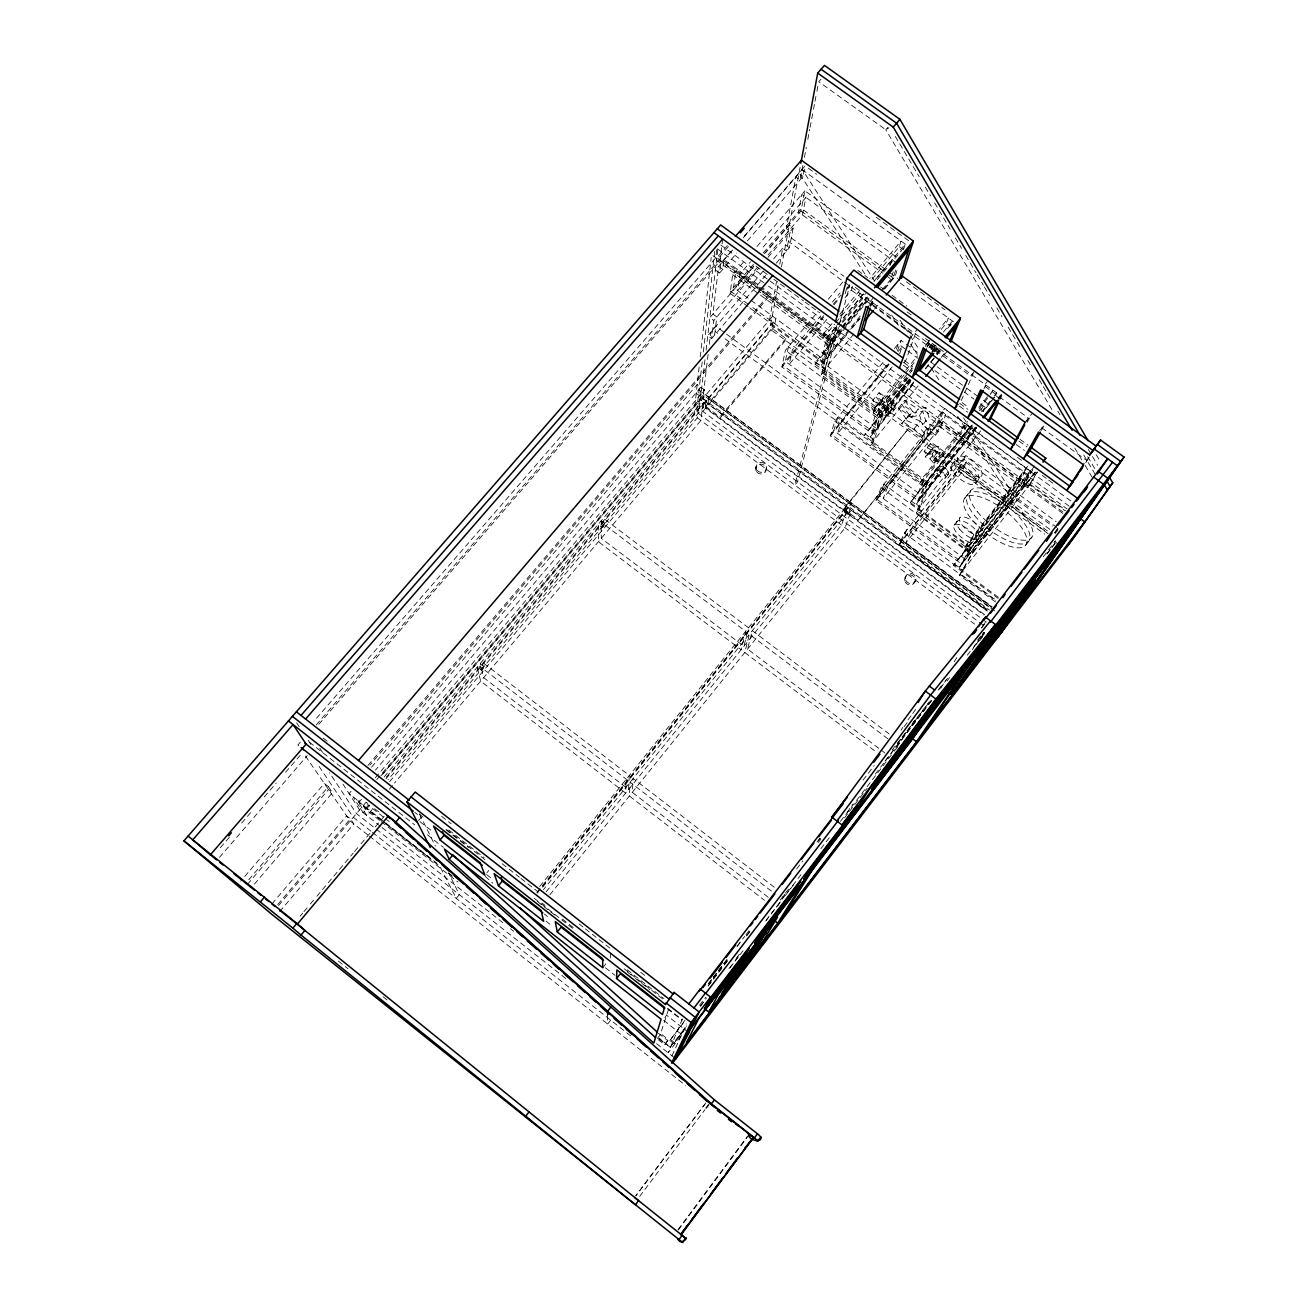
<?xml version="1.0" encoding="UTF-8"?>
<svg xmlns="http://www.w3.org/2000/svg" width="1308" height="1308" viewBox="0 0 1308 1308"><rect width="100%" height="100%" fill="white"/><g stroke="black" fill="none" stroke-linecap="round" stroke-linejoin="round"><path stroke-width="0.75" stroke-dasharray="5 3.75" d="M933.667 463.081L939.733 455.478L939.733 452.584L944 453.712L937.918 461.348L933.65 460.203L933.667 463.081L929.923 458.879L925.23 456.868L933.225 447.794L930.299 443.641L924.2 451.276L927.143 455.413L925.23 456.868M610.444 958.028L610.509 952.388M699.126 367.058L693.829 415.257L974.591 624.079M700.254 356.904L711.209 257.414M702.216 362.005L696.559 412.02L983.763 625.551M703.361 351.966L714.789 250.923M716.686 249.795L715.77 257.774L313.953 721.182M704.979 359.782L699.289 408.799L986.379 622.134M706.091 350.201L717.83 249.174M708.119 354.386L702.854 398.531L706.402 401.18L705.535 408.194L983.992 615.005M709.312 344.347L710.751 332.314L714.593 335.142L716.849 316.961L712.925 314.067L718.615 266.309L722.752 269.334L723.962 259.605L760.242 286.174M371.57 767.158L697.213 384.487L704.538 389.931L700.875 420.489L394.558 783.034M722.654 239.004L720.021 260.897L318.449 724.697M381.135 775.742L700.287 399.463L703.933 402.177L702.805 411.415L774.205 327.016L775.66 319.397L772.145 316.814L700.107 401.785L703.655 404.417L775.66 319.397M763.169 271.099L707.775 335.78L711.617 338.625L713.825 320.509L758.787 268.075M732.66 250.073L715.411 270.004L719.564 273.045L720.741 263.349L732.594 249.632M984.499 614.629L705.143 407.148L705.78 401.997L708.593 398.662L994.652 610.901M708.593 398.662L707.939 403.845L987.18 611.13M748.111 306.644L730.109 293.433L732.644 274.729L745.053 260.308M785.912 338.543L719.89 416.941L719.629 418.674L785.519 340.407L785.912 338.543L771.916 328.259L705.143 407.148M769.48 319.969L776.462 282.136M779.764 264.216L782.707 248.291L786.517 251.071L790.228 231.418L786.337 228.589L795.853 177.021L799.956 179.997L802.883 165.413M385.893 778.832L770.706 324.466L778.113 284.866M781.481 266.897L800.921 162.895M772.995 322.553L771.556 330.156L1047.087 532.503M804.404 157.401L806.3 147.379M807.821 139.367L809.717 129.345M810.093 127.35L813.118 111.311M813.511 109.316L814.639 103.299M815.015 101.305L816.535 93.277M816.911 91.282L818.056 85.265M776.216 263.104L789.394 247.703L793.171 227.984L789.28 225.156L765.458 252.902M747.391 240.836L803.047 176.417L805.058 165.887L743.14 237.451M764.215 253.719L800.97 210.948L804.911 190.837L899.136 259.017M755.73 468.28L756.073 466.596M913.654 382.95L872.452 433.651L781.89 366.959L785.372 350.348L818.072 311.451M766.243 469.834L766.602 468.15M910.401 379.696L880.889 415.96L870.392 445.914L873.335 442.284L883.227 414.227L815.097 364.196L815.62 362.071L844.314 327.638M853.797 334.031L825.266 368.382L821.162 365.357L828.062 338.543L837.104 327.703M749.746 307.854L823.37 361.891L827.866 344.494L841.42 328.243M910.924 380.203L880.186 417.955L821.375 374.742L830.204 340.832L840.603 328.357M831.005 340.734L826.999 356.054L733.543 287.515L735.815 271.034L762.074 290.262M836.842 325.496L794.839 485.088L797.537 481.802L839.622 323.436M845.164 293.908L847.241 286.011M840.145 321.49L849.775 285.226M852.407 286.223L851.345 290.131L844.886 297.848M976.406 428.059L918.445 500.915L830.433 435.924L834.766 421.16L884.061 361.155M870.605 306.072L872.322 300.251M890.274 265.181L891.942 259.671L873.711 281.514M872.076 279.258L899.283 246.705L901.016 241.064L869.755 278.441M893.266 271.835L890.993 279.16L886.922 276.201M895.702 270.053L893.266 277.885L884.208 288.774M896.961 270.593L895.146 276.429L884.764 288.921M903.452 249.73L905.218 244.106L873.973 281.514M668.453 1009.58L660.229 1034.792L657.041 1038.944M909.403 379.042L864.245 435.597L909.943 379.483M908.177 377.898L877.406 415.666L873.303 412.658L874.856 408.08L904.515 371.734M896.438 349.154L898.236 343.89L917.987 358.294M897.435 351.002L901.065 340.44L919.164 353.634M908.504 428.55L843.66 508.861L843.137 510.398L908.504 428.55L922.745 439.014L857.492 521.058L922.745 439.014M877.406 415.666L878.976 411.104L908.619 374.742M844.428 511.526L848.124 514.273L844.428 511.526L847.649 507.553L841.535 525.113L546.123 891.893M918.053 385.958L874.267 439.897L870.278 436.97L878.485 413.279L907.899 377.162M899.675 353.716L902.095 346.718L898.236 351.427M872.452 433.651L877.782 418.266L785.372 350.348M376.786 779.617L704.178 393.692L851.279 502.828L850.723 504.43L703.966 395.539L382.623 774.418M542.624 887.233L851.704 503.139L991.922 607.157M848.32 513.733L850.184 509.188L543.458 889.685M915.338 333.916L905.97 360.191L903.795 362.856M927.094 347.209L929.89 339.786L923.154 348.042M658.365 1039.729L664.775 1044.765L668.29 1039.647L660.262 1033.336M933.389 349.857L935.514 344.347M876.066 500.702L881.118 487.622L944.768 408.439L1031.162 471.616L1023.396 484.876L961.658 564.091L876.066 500.702L938.621 422.795L944.768 408.439M664.775 1044.765L668.29 1039.647M941.286 329.322L946.42 323.027L948.365 318.007L939.34 329.076M938.784 349.072L937.345 352.735L847.437 287.286M684.983 1029.02L673.816 1043.588L669.86 1040.481L685.179 1019.978M659.019 1038.487L670.236 1047.316L659.265 1038.176M682.449 1018.965L668.143 1052.809L681.73 1035.053M673.816 1043.588L685.441 1027.941M995.47 601.942L959.516 575.291L974.591 550.047L910.335 502.566L971.828 424.642M972.008 425.656L924.478 485.317L920.505 482.374L922.271 478.352L967.56 421.601M918.134 492.822L923.448 480.821L969.228 423.4M961.249 400.559L973.217 373.663M980.608 430.888L920.194 506.948L916.319 504.087L926.277 481.295L971.533 424.495M986.919 610.166L898.988 544.88L904.302 532.994L965.827 455.462L1056.21 521.745M918.445 500.915L924.511 487.344L973.136 426.277M1034.922 472.613L971.811 553.627L916.352 512.622L928.271 486.233L975.294 427.144M671.985 1055.834L686.667 1023.87M984.025 388.656L985.676 385.108M980.886 410.777L983.207 405.856L979.398 410.647M990.581 394.526L992.707 390.062L990.205 393.218M904.989 577.842L905.676 576.387M898.988 544.88L959.483 468.575L965.827 455.462M998.952 399.561L1000.734 395.915L788.348 241.342L791.258 237.942L843.922 276.25M1000.162 399.251L1001.863 395.801M914.913 581.946L915.633 580.507M1026.616 421.487L1028.448 418.086L983.992 385.729L987.327 381.56M1027.14 422.419L1030.835 415.601M998.151 598.443L953.646 565.465L954.448 564.01L1020.126 479.873L1028.644 486.102L1031.276 482.717L1066.903 508.812M1034.612 466.024L968.623 550.619L964.764 547.758L966.71 544.21L1028.055 465.681M968.623 550.619L1031.914 468.509M1032.96 469.588L1024.932 483.29L1028.66 486.02L963.342 569.928L959.582 567.132L969.882 548.739L973.757 551.6L1035.838 471.91M961.658 564.091L968.361 552.139L1031.162 471.616M1041.364 430.397L1044.225 425.329M959.516 575.291L972.678 552.09L1034.693 472.482M1020.126 479.873L953.646 565.465M777.72 906.182L785.765 892.497M1036.966 472.074L1027.679 487.721L1037.571 472.123M847.241 812.579L852.456 804.224M901.016 730.24L902.847 727.313M902.733 737.761L906.428 732.022M896.798 747.457L902.324 738.906M909.616 728.098L905.872 733.902L931.868 699.993M912.575 723.504L914.521 720.495M954.153 661.75L958.388 655.21M1085.738 462.705L1089.956 456.214L1083.384 464.732M940.681 688.139L946.125 679.866M982.471 626.63L985.692 621.741M947.237 680.928L949.445 677.593M972.253 649.765L976.7 643.095L972.057 649.16M977.763 641.492L983.91 632.304M984.221 632.483L981.114 637.11L984.597 632.582M677.985 1229.684L747.162 1136.619M678.411 1229.929L749.255 1134.592M705.797 1102.922L635.77 1195.839L704.849 1104.279M639.661 1196.379L704.979 1109.625M708.315 983.763L712.043 978.907M713.285 977.289L717.013 972.416M718.255 970.798L727.313 959.009M737.238 946.076L744.677 936.381M745.92 934.762L749.648 929.923M820.083 838.15L816.388 842.973L820.198 838.248M981.687 627.627L984.172 624.406M1054.673 532.569L1058.63 527.418M708.478 983.796L712.19 978.94M713.432 977.321L727.101 959.532M737.025 946.6L740.753 941.744M796.605 868.97L802.818 860.893M981.572 628.004L984.057 624.783M1054.82 532.601L1058.548 527.745M708.266 985.627L723.177 966.203M724.419 964.585L728.147 959.729M746.786 935.433L750.514 930.577M1055.033 533.778L1060.003 527.304M708.053 986.134L722.981 966.694M724.223 965.075L727.951 960.203M746.606 935.907L750.334 931.034M818.35 842.417L820.803 839.213M892.236 750.007L895.947 745.168M897.19 743.549L900.918 738.693M902.144 737.074L905.872 732.235M907.114 730.616L910.826 725.76M912.068 724.141L915.78 719.302M917.022 717.683L929.432 701.513M938.098 690.199L941.825 685.343M669.86 1040.481L684.754 1021.058M897.697 743.157L908.177 729.717M909.42 728.098L930.969 700.025M939.209 689.251L949.134 676.301M884.993 761.125L901.801 739.2M977.616 640.102L983.567 632.336M875.281 774.173L932.457 699.584M967.266 655.194L970.765 650.616M980.052 638.729L984.662 632.696M699.469 1005.361L705.682 997.268M780.173 900.067L788.691 888.95M840.504 821.359L893.053 752.787M894.296 751.184L898.007 746.328M975.964 644.615L984.646 633.285M1043.31 556.734L1055.572 540.744M736.257 958.355L739.756 953.794M979.545 640.887L984.45 634.478M700.32 1006.065L706.516 997.971M728.916 968.737L733.821 962.345M735.063 960.726L738.775 955.87M766.079 920.243L803.292 871.668M820.884 848.712L829.583 837.365M844.494 817.892L848.222 813.036M849.464 811.418L867.122 788.348M1047.038 553.529L1050.782 548.657M1052.008 547.055L1055.752 542.166M700.614 1006.13L704.309 1001.307M730.126 967.609L733.821 962.786M735.047 961.184L738.742 956.361M739.968 954.758L743.663 949.951M765.801 921.061L776.87 906.607M785.47 895.375L789.165 890.552M790.392 888.95L794.087 884.143M1047.054 553.938L1050.782 549.082M1052.024 547.463L1055.736 542.624M670.236 1047.316L686.536 1025.881M912.69 713.432L916.303 708.723M908.014 719.809L911.627 715.116M863.051 780.108L874.235 765.54M904.057 726.708L907.785 721.852M1025.488 545.42A38.455 14.682 37.5 0 0 988.701 500.326A38.455 14.682 37.5 0 0 971.582 519.243A38.455 14.682 37.5 0 0 1025.488 545.42L1031.963 537.016M976.585 542.591A14.241 5.248 37.7 0 0 962.606 525.93A14.241 5.248 37.7 0 0 956.867 532.977A14.241 5.248 37.7 0 0 976.585 542.591L982.324 535.217A14.224 5.297 37.7 0 0 968.394 518.54A14.224 5.297 37.7 0 0 962.59 525.669A14.224 5.297 37.7 0 0 982.324 535.217M959.582 567.132L1024.932 483.29M610.673 1020.126L607.648 1024.017L607.631 1014.877M963.522 417.824L1016.954 500.065L1014.403 503.335L956.377 414.325M964.764 547.758L1028.301 466.416M954.072 525.129L959.827 517.804M1039.664 430.675L1045.19 423.645M975.506 483.502L981.605 475.769M964.683 498.348L970.65 490.778M1025.129 422.304L1031.767 413.884M602.808 967.74L606.634 962.884M916.352 512.622L919.164 509.074L930.38 484.336L715.705 326.15L712.713 329.665L717.634 333.295M945.537 477.829L951.554 470.242M981.589 411.873L992.903 397.681M994.162 396.095L996.663 392.94L994.521 397.387L983.256 411.513M971.403 425.77L925.655 483.192L929.645 486.135M982.831 411.415L994.276 397.06M910.335 502.566L972.236 424.871M998.168 398.4L1001.977 393.61M975.67 427.422L927.47 487.982L724.191 338.118M998.495 398.744L1003.563 392.367M976.635 427.062L919.197 499.247L830.972 434.109L888.557 363.886M916.319 504.087L976.782 428.092M951.603 465.01L957.734 457.309M924.2 451.276L929.138 454.579L932.048 454.023L938.163 446.371L939.275 449.903L944 453.712M929.923 458.879L936.005 451.276L939.733 455.478M937.918 461.348L933.176 457.538L939.275 449.903M933.65 460.203L939.733 452.584M978.875 407.409L988.946 394.803M920.505 482.374L968.917 421.683M979.12 408.897L988.03 397.714M904.793 400.362L912.788 411.709L901.604 423.612L914.063 428.844L924.135 440.158L924.02 432.261L935.449 435.188L941.695 427.389L928.942 417.121L925.851 407.328L918.085 409.175L911.807 416.941L898.514 408.096L904.793 400.362L918.085 409.175M927.143 455.413L933.225 447.794M929.138 454.579L935.253 446.944L938.163 446.371M935.449 435.188L922.68 424.904L928.942 417.121M549.867 894.819L845.115 527.778L851.345 510.284L848.124 514.273M924.02 432.261L930.233 424.511L941.695 427.389M974.002 371.864L970.667 376.034L926.538 343.906M924.135 440.158L930.299 432.457L930.233 424.511M911.807 416.941L919.54 415.143L925.851 407.328M539.681 886.513L846.472 506.425L845.099 510.414L848.794 513.161M536.885 892.497L851.279 502.828M537.065 893.233L851.704 503.139M914.063 428.844L920.276 421.143L930.299 432.457M901.604 423.612L912.788 411.709M885.451 412.331L891.664 404.695L897.19 406.052L890.977 413.704L885.451 412.331L885.647 416.32L891.843 408.717L891.664 404.695M910.728 381.723L882.589 416.287L878.485 413.279M935.007 351.852L938.85 347.143M913.622 381.92L873.106 431.754L782.315 364.932L824.171 315.015M936.414 353.879L940.223 349.22L936.839 354.435M925.246 368.692L935.547 356.021M870.278 436.97L914.096 383.064M925.688 368.791L936.005 356.119M937.296 354.533L941.155 349.776M941.237 357.395L945.095 352.637M947.139 351.329L944.294 354.828L945.112 352.784L925.508 338.51M874.496 408.129L883.047 398.368L879.025 392.727L872.779 400.362L876.818 405.987L874.496 408.129L880.611 410.679L885.647 416.32M905.806 370.164L917.415 355.94M925.148 346.457L929.023 341.715M876.818 405.987L883.047 398.368M872.779 400.362L879.319 404.712L885.565 397.076L889.26 396.111L890.895 400.984L897.19 406.052M873.303 412.658L904.09 374.922M905.381 373.352L915.633 360.763M927.176 346.62L929.743 343.464M879.319 404.712L882.998 403.796L889.26 396.111M912.346 367.908L876.72 411.611L872.06 425.198L910.025 378.666M928.893 347.617L932.702 342.941M909.91 373.156L912.494 370.001M930.528 347.846L933.111 344.691M943.428 332.036L952.453 320.967L950.475 325.97L946.42 323.027M930.936 348.893L933.487 345.753M947.564 328.471L951.406 323.763M931.247 349.579L935.089 344.854M890.977 413.704L884.666 408.636L890.895 400.984M932.31 350.92L936.119 346.244L932.784 351.411M931.639 352.13L936.724 345.868M933.503 351.312L937.362 346.571M933.961 351.868L937.803 347.143M892.17 366.894L837.676 433.439L841.584 420.489L887.936 363.984M486.87 872.812L488.8 870.441M894.361 348.598L901.065 340.44M909.927 338.396L916.679 330.172M830.433 435.924L889.162 364.294M821.375 374.742L824.449 371.063L832.787 339.279L761.894 287.368M845.622 326.068L869.101 297.897M815.097 364.196L869.755 298.584M872.894 298.322L869.493 302.393L913.311 334.276M860.255 316.095L823.926 359.765L750.105 305.582M869.346 305.189L873.237 300.513M882.311 289.591L893.985 275.563M823.37 361.891L849.268 330.777M850.56 329.224L859.618 318.334M869.967 305.892L872.567 302.769M821.162 365.357L847.126 334.161M852.309 327.916L860.108 318.563M870.49 306.072L873.074 302.949M874.562 309.048L878.453 304.355M831.986 323.616L824.171 332.968L822.879 338.151L834.52 324.204M839.801 314.28L859.34 290.916M418.593 820.525L421.192 817.402L414.832 812.415M840.014 316.291L842.221 313.658M835.828 322.651L860.435 293.205M863.296 293.989L826.819 337.677L822.895 353.046L845.213 326.15M863.558 293.989L828.422 336.074L827.097 341.241L841.338 324.171M842.27 321.506L865.52 293.646M877.145 279.716L882.311 273.536M883.603 271.982L904.269 247.212M842.63 322.618L864.621 296.262M841.911 326.804L866.599 297.178M842.728 326.689L867.449 297.014M841.289 329.093L829.615 343.088L761.37 293.09M842.581 327.54L867.22 297.979M846.407 324.809L868.626 298.159M833.196 304.257L840.962 295.003M846.423 288.496L850.347 283.82M781.89 366.959L823.648 317.157M834.095 304.715L839.311 298.486M847.143 289.15L849.759 286.027M826.77 319.479L789.247 364.262L792.435 349.677L820.77 315.915M828.373 299.172L843.856 280.779M832.379 302.099L840.096 292.878M300.039 916.238L302.638 913.164M303.93 911.627L309.129 905.447M310.421 903.91L315.62 897.746M316.912 896.209L353.258 853.045M354.55 851.508L359.749 845.344M361.041 843.807L370.131 833.016M375.314 826.852L384.405 816.061M384.176 776.903L699.682 404.63L703.312 407.328L387.969 779.879M277.737 904.547L350.381 818.808L346.636 815.865L271.328 904.645M386.269 777.165L703.933 402.177M278.555 905.561L366.158 802.131M379.549 820.329L365.128 808.982L363.428 806.284L366.665 802.458L368.333 805.188L389.163 821.571M480.821 669.614L483.895 665.985L483.142 662.796L629.311 775.481L628.592 789.492L483.633 677.609L480.265 663.548L484.63 666.916L481.573 670.546L477.191 667.162L480.657 681.141L625.665 793.122L626.287 779.225L480.052 666.442L481.573 670.546M601.86 526.65L604.77 523.184L604.754 519.243L748.519 627.791L743.925 646.283L601.288 538.373L601.108 520.944L605.408 524.197L602.481 527.647L598.181 524.394L598.426 541.741L741.145 649.749L745.625 631.355L601.811 522.709L602.481 527.647M481.458 670.105L483.895 665.985M602.481 527.124L604.77 523.184M365.128 808.982L368.333 805.188M279.667 911.611L353.863 823.909L350.381 818.808M369.837 805.025L363.264 812.808L352.915 796.621M389.571 781.71L697.344 417.873L700.875 387.201L375.412 770.167M372.208 809.489L366.943 815.702L356.757 799.646L349.072 793.596L351.721 790.49M389.293 789.264L393.25 784.587M375.265 777.835L704.538 389.931M381.347 820.018L358.915 802.376L358.31 801.412L360.943 798.289M358.915 802.376L361.548 799.27M367.957 765.425L769.3 294.251L768.875 296.654L369.984 765.115M888.001 127.17L885.81 129.754L1051.926 409.551M248.782 879.744L328.39 786.664L324.335 783.476L240.705 881.134M711.617 338.625L765.671 275.432M247.506 884.273L328.504 789.525L332.494 792.664L251.528 887.511M730.109 293.433L753.719 265.933M753.555 266.767L709.884 317.615L713.825 320.509M757.446 267.355L737.598 290.49L739.952 274.075L750.514 261.796M768.041 255.027L802.442 214.921L805.924 197.377L761.06 249.534M768.041 257.284L793.171 227.984M773.715 258.788L785.585 244.923L789.394 247.703M756.94 246.525L804.911 190.837M753.392 264.396L730.42 291.144L748.47 304.388M763.3 252.869L801.444 208.479L885.729 269.579M220.382 847.682L229.685 836.907M241.669 823.059L250.972 812.284M264.281 796.899L276.25 783.051M285.569 772.276L301.527 753.8M719.564 273.045L736.796 253.098M219.466 857.345L307.216 755.697M727.411 245.61L716.833 257.807L757.904 287.891M728.409 246.574L716.539 260.276L760.798 292.681M300.431 742.11L297.881 745.037L302.312 748.519M316.258 724.877L720.332 258.395L757.872 285.88M743.255 237.811L798.943 173.457L803.047 176.417M820.95 79.199L818.726 81.734L885.81 129.754L888.884 127.873M880.693 400.526L886.808 403.077L891.843 408.717M907.801 415.96L920.276 421.143M931.312 449.282L936.005 451.276M879.025 392.727L885.565 397.076M930.299 443.641L935.253 446.944M808.377 168.291L816.65 174.258M876.213 217.259L912.608 243.533M801.951 169.5L906.231 244.825M899.283 246.705L902.062 248.716M896.094 262.663L801.82 194.418L798.42 212.01L882.736 273.159M906.313 281.792L945.046 309.865M889.98 272.849L897.844 278.391M800.97 210.948L885.025 271.901M889.276 275.154L895.44 279.634M900.133 283.035L953.418 321.67M857.803 270.429L867.596 277.541M880.676 287.041L883.93 289.411M892.105 295.346L906.804 306.023M907.147 311.942L913.671 316.7M855.252 287.384L860.141 290.948M1041.871 427.863L1086.67 460.465M995.535 395.457L999.492 398.335M930.675 362.038L935.612 365.635M937.264 366.829L965.239 387.217M966.874 388.411L976.749 395.605M983.338 400.411L989.911 405.202M927.862 365.504L962.426 390.716M964.078 391.909L973.953 399.103M980.542 403.91L987.131 408.717M1019.995 439.292L1028.088 445.178M1019.03 441.074L1027.091 446.96M904.466 360.55L912.706 366.567M962.165 402.668L968.754 407.475M1016.316 444.524L1024.377 450.41M903.779 362.512L912.003 368.513M959.68 403.338L967.904 409.339M903.337 365.161L911.578 371.178M959.402 406.101L967.642 412.134M756.122 266.292L768.99 275.71M773.846 279.258L778.783 282.871M780.435 284.081L803.488 300.922M805.123 302.115L810.077 305.729M811.712 306.939L819.952 312.955M1017.493 457.342L1022.431 460.956M1042.198 475.393L1047.136 479.006M1048.771 480.216L1053.708 483.813M720.79 245.037L768.45 279.879M770.085 281.073L1072.413 502.141M717.487 248.847L766.799 284.931M768.45 286.125L1069.274 506.229M1030.295 484.352L1065.856 510.382M759.507 287.073L1065.006 510.741M763.725 291.471L832.297 341.633M759.556 289.084L830.204 340.832M712.925 255.698L760.733 290.703M762.368 291.897L1063.731 512.589M938.621 422.795L1063.24 513.766M732.644 274.729L758.918 293.973M760.553 295.183L827.866 344.494M1056.913 527.516L963.195 458.781L957.669 470.226L1044.765 534.22M1016.954 500.065L1052.45 526.11M770.706 324.466L1049.915 529.413M1047.332 530.885L960.268 466.956L899.642 543.425L989.42 610.051M815.62 362.071L825.005 368.954L821.931 372.649L880.889 415.96M959.483 468.575L1047.986 533.566M1054.624 541.463L1059.562 545.076M864.882 433.733L873.989 440.436L871.046 444.05L928.271 486.233M834.766 421.16L924.511 487.344M911.071 500.899L919.9 507.439L917.088 510.987L972.678 552.09M881.118 487.622L968.361 552.139M954.448 564.01L963.048 570.37L960.334 573.852L996.369 600.568M998.445 597.347L907 529.593L902.291 540.073L992.036 606.634M904.302 532.994L995.78 600.797M991.578 607.174L699.028 390.144L696.216 393.446L987.262 609.463M851.148 504.741L991.023 608.531M705.78 401.997L987.05 610.787M705.748 406.445L719.89 416.941M843.66 508.861L858.048 519.554M889.113 733.952L752.28 630.636L747.571 649.046L884.944 752.967M887.919 738.856L749.402 634.216L744.792 652.512L875.739 751.642M774.254 887.2L633.137 778.423L632.304 792.354L768.924 897.795M771.295 891.059L630.113 782.184L629.377 795.983L764.444 900.296M441.63 816.306L451.26 823.844M502.207 863.754L519.39 877.227M520.96 878.436L538.16 891.909M579.035 923.922L583.76 927.634M585.33 928.86L610.558 948.627M640.724 972.253L645.482 975.997M448.808 829.975L484.124 857.656M541.97 903.01L545.109 905.463M562.424 919.05L573.46 927.699M627.235 969.833L663.81 998.511M446.633 829.599L485.104 859.765M534.22 898.269L574.882 930.135M624.178 968.787L663.042 999.247M445.946 829.779L458.797 839.85M460.4 841.109L468.428 847.404M537.49 901.555L542.313 905.332M543.915 906.591L556.767 916.663M627.431 972.073L633.857 977.109M635.459 978.368L640.282 982.145M641.885 983.403L649.913 989.698M323.223 738.121L327.932 741.816M667.701 1008.305L682.155 1019.635M419.165 814.05L425.574 819.086M667.521 1008.86L681.942 1020.158M544.373 914.03L547.496 916.483M419.933 821.653L432.686 831.659M688.858 1032.699L666.606 1015.237L663.025 1019.88L685.278 1037.358M486.625 874.562L493.051 879.597M546.008 921.159L552.434 926.195M605.391 967.756L615.022 975.327M309.407 742.176L414.652 824.825M427.405 834.847L443.347 847.371M670.301 1039.386L674.29 1042.509M374.677 808.769L379.5 812.546M658.251 1033.189L667.865 1040.743M358.31 801.412L384.012 821.62M385.615 822.879L437.003 863.329M382.95 821.277L431.019 859.094M448.644 872.959L451.849 875.493M363.428 806.284L384.29 822.699M385.893 823.958L440.469 866.893M448.497 873.204L453.304 876.998M658.758 1038.65L665.183 1043.702M381.151 821.587L458.062 882.115M380.448 826.329L359.569 809.897L342.99 784.162M382.05 827.588L504.054 923.644M510.48 928.696L513.684 931.231M656.567 1043.702L675.827 1058.875M565.759 978.466L356.446 813.592L329.485 772.668M370.9 831.152L353.307 817.304L318.024 764.886M372.486 832.411L633.17 1037.849M367.761 834.864L350.168 820.999L303.57 753.294M369.363 836.139L685.523 1085.411M338.445 961.135L348.01 968.77M383.097 996.794L387.887 1000.604M485.252 876.36L492.805 883.194M898.514 408.096L906.542 419.427M328.39 786.664L332.494 792.664M296.654 722.817L299.156 726.61M308.132 740.246L311.647 745.576M864.866 273.977L799.041 172.983L802.131 169.419L874.48 280.779M891.647 315.065L898.351 325.332M910.613 344.151L917.317 354.419M900.067 320.182L908.978 333.883M910.09 335.6L919.001 349.301M931.247 368.153L939.03 380.137M319.79 748.127L323.092 753.277M1074.767 448.023L1084.119 463.768M1085.149 465.517L1092.425 477.763M895.326 136.392L919.132 176.662M925.345 187.158L930.511 195.906M934.664 202.92L950.197 229.178M955.363 237.925L961.576 248.422M965.713 255.42L976.079 272.931M977.109 274.68L983.322 285.193M984.352 286.942L989.535 295.69M996.778 307.936L1001.961 316.7M1008.157 327.196L1020.583 348.206M1027.843 360.452L1031.979 367.45M1039.222 379.712L1042.329 384.961M1043.359 386.71L1046.465 391.959M1047.512 393.708L1051.648 400.722M1057.861 411.219L1059.921 414.718M1083.743 454.988L1095.123 474.232M1087.667 456.639L1095.94 470.651M1088.37 449.543L1091.461 454.808M1092.507 456.557L1097.657 465.337M1096.284 454.743L1100.404 461.757M440.485 867.531L456.263 898.433L459.353 894.656L448.709 873.09M419.508 814.001L435.401 846.145M882.998 403.796L884.666 408.636M919.54 415.143L922.68 424.904M932.048 454.023L933.176 457.538M788.413 346.734L785.307 361.368L876.049 428.141L880.791 414.587L788.413 346.734M837.676 417.628L833.834 430.61L922.026 495.683L927.388 483.731L837.676 417.628M883.914 484.156L879.434 495.667L965.19 559.137L971.108 548.608L883.914 484.156M887.707 486.952L883.162 498.43L940.403 427.078L945.798 414.571L887.707 486.952M942.038 411.824L936.692 424.364L1021.712 486.641L1028.464 475.049L942.038 411.824M910.695 532.323L905.921 542.771L961.266 472.875L966.857 461.462L910.695 532.323M967.282 545.763L961.429 556.341L1017.967 483.895L1024.671 472.27L967.282 545.763M1024.344 483.241L962.475 562.62L876.687 499.1L939.373 421.029L1024.344 483.241M879.941 402.177L877.586 404.319L883.701 406.87L888.753 412.511L888.557 408.505L894.083 409.878L887.789 404.81L886.137 399.954L882.442 400.886L875.902 396.537L879.941 402.177M909.665 415.568L904.711 419.786L917.17 425.002L927.225 436.3L927.127 428.386L938.572 431.28L925.802 421.012L922.696 411.235L914.946 413.05L901.653 404.221L909.665 415.568M930.184 451.603L928.271 453.075L932.964 455.086L936.708 459.271L936.692 456.394L940.959 457.522L936.234 453.729L935.106 450.197L932.195 450.753L927.241 447.45L930.184 451.603M974.525 515.499A38.439 14.764 37.5 0 0 1028.448 541.594A38.439 14.764 37.5 0 0 991.726 496.468A38.439 14.764 37.5 0 0 974.525 515.499M959.729 529.315A14.241 5.281 37.7 0 0 979.463 538.896A14.241 5.281 37.7 0 0 965.5 522.235A14.241 5.281 37.7 0 0 959.729 529.315M957.096 469.212A15.107 5.951 38.1 0 0 978.319 479.905A15.107 5.951 38.1 0 0 964.503 461.953A15.107 5.951 38.1 0 0 957.096 469.212M940.19 469.964A5.935 2.289 38.4 0 0 948.464 474.134A5.935 2.289 38.4 0 0 942.937 467.07A5.935 2.289 38.4 0 0 940.19 469.964M943.199 466.188A5.919 2.305 38.4 0 0 951.472 470.34A5.919 2.305 38.4 0 0 945.962 463.277A5.919 2.305 38.4 0 0 943.199 466.188M960.137 465.386A15.091 5.984 38.1 0 0 981.36 476.047A15.091 5.984 38.1 0 0 967.577 458.078A15.091 5.984 38.1 0 0 960.137 465.386M977.452 511.771A38.406 14.846 37.5 0 0 1031.391 537.768A38.406 14.846 37.5 0 0 994.75 492.626A38.406 14.846 37.5 0 0 977.452 511.771M954.055 473.055A15.107 5.919 38.1 0 0 975.261 483.78A15.107 5.919 38.1 0 0 961.429 465.828A15.107 5.919 38.1 0 0 954.055 473.055M937.182 473.741A5.935 2.289 38.4 0 0 945.439 477.927A5.935 2.289 38.4 0 0 939.912 470.88A5.935 2.289 38.4 0 0 937.182 473.741M757.136 470.324A5.33 4.987 12.8 0 0 766.259 469.409A5.33 4.987 12.8 0 0 760.618 462.411A5.33 4.987 12.8 0 0 757.136 470.324M756.792 471.992A5.314 4.97 12.8 0 0 765.883 471.076A5.314 4.97 12.8 0 0 760.275 464.095A5.314 4.97 12.8 0 0 756.792 471.992M905.774 580.327A5.379 5.069 24 0 0 914.962 581.651A5.379 5.069 24 0 0 911.218 573.394A5.379 5.069 24 0 0 905.774 580.327M905.087 581.749A5.379 5.069 24.1 0 0 914.243 583.09A5.379 5.069 24.1 0 0 910.515 574.833A5.379 5.069 24.1 0 0 905.087 581.749"/><path stroke-width="1.5" d="M616.559 978.531L616.902 969.915L664.628 1007.356L662.453 1014.55L616.559 978.531L620.368 973.659L664.66 1008.403M800.905 162.993L817.713 73.085L824.465 65.4L899.904 119.306L1088.06 440.682M835.616 321.555L846.897 278.277L853.813 270.053L1096.415 446.322M868.365 306.268L860.435 333.327L901.081 363.003M899.43 368.186L909.927 338.396L866.092 306.481L857.149 337.284L863.721 329.354L870.033 308.018M674.061 992.38L665.461 1004.593L406.952 801.853L415.225 792.027L673.457 994.244L674.061 992.38L699.142 1012.016L675.827 1058.875M899.119 279.945L909.534 247.228M901.474 278.293L913.393 241.064L801.428 160.23L735.341 236.454M748.372 1134.984C750.923 1143.208 768.221 1141.917 757.463 1133.807L714.397 1099.865L399.61 817.582L304.911 743.173M924.462 349.449L915.453 373.499L958.028 404.581M926.407 349.072L918.707 369.494L959.614 399.365M949.543 341.535L956.639 324.008M950.802 342.238L960.464 318.187L902.209 275.988L886.235 294.987M854.386 809.848L709.623 998.92L710.571 997.105L700.254 989.028L699.404 990.924L843.12 803.831M981.523 391.027L970.863 413.966L1013.749 445.276L1024.769 424.887M1012.67 446.649L1010.528 449.363L1025.129 422.304L980.64 389.898L967.642 418.02L974.1 409.927L983.191 390.422M671.527 1063.191L691.115 1022.513L710.571 997.105M998.625 400.101L988.178 421.487L990.908 418.053L1018.376 438.115M990.009 419.884L998.478 402.684M708.74 1012.049L718.403 994.489L777.557 917.121L762.891 941.171L708.74 1012.049L704.603 1008.811M718.664 998.674L741.44 966.285M721.542 993.557L745.069 960.039L724.583 988.178M1039.026 432.899L1026.682 454.726L1069.862 486.265L1083.531 465.305M1029.887 450.639L1073.05 482.145L1066.69 490.402L1083.384 464.732L1038.568 432.081L1023.477 458.83L1029.887 450.639L1040.4 432.081M735.096 977.158L737.99 972.187M738.726 972.4L762.335 938.948M742.11 966.645L766.521 931.999L745.674 960.562M1031.309 447.549L1045.86 458.16L1043.032 462.214M755.027 951.08L758.362 945.537M777.72 923.137L804.845 879.663L699.159 1017.837L686.357 1042.754L777.72 923.137L773.747 920.064M814.148 867.122L783.623 915.714L916.532 741.718L968.394 665.494M918.134 702.461L925.312 691.049L985.513 617.131L995.486 624.521L978.825 646.495L956.05 680.176M841.894 829.37L857.607 804.812L842.009 824.956L831.806 817.157L925.312 691.049L935.923 699.012L995.486 624.521M851.982 816.192L870.082 788.07L931.394 705.879L970.961 656.322L946.42 692.782M879.074 778.914L917.317 726.741L884.339 770.837M846.897 278.277L1089.777 454.922L1100.551 439.995L1124.062 457.064L1001.029 633.023M1075.16 478.908L1078.332 474.052M1080.441 470.798L1082.566 467.561M1097.445 444.736L1100.551 439.995M906.673 742.862L911.365 735.75M1002.925 597.674L1005.116 594.339M910.728 737.565L949.608 684.558L916.565 728.736M807.87 875.788L912.657 738.791L926.015 718.779M937.934 702.004L943.101 694.303M1046.4 541.43L1052.024 533.026M1084.136 491.824L1087.52 486.821L1076.5 501.16M985.316 618.733L1107.68 458.716L1097.363 473.921M951.406 694.466L982.504 649.128L1035.347 580.016L1000.244 630.554L951.406 694.466L948.741 692.488M962.099 680.111L994.342 635.475M970.83 667.407L1004.282 621.055L980.003 654.082M976.913 660.736L984.875 649.177M980.183 656.436L1013.079 610.967M989.322 643.225L1023.461 595.974L998.92 629.328M994.881 637.225L1003.203 625.208M974.149 653.395L1124.062 457.064M1007.373 622.543L1067.606 536.166L973.512 659.183L924.723 730.731L1007.373 622.543L1004.806 620.646M995.813 639.857L1117.392 465.779L1093.848 448.66M998.429 636.44L1120.727 461.413L1097.199 444.328L1093.096 450.622L850.364 274.157M1066.756 546.957L1110.034 486.38L1106.944 481.115M1109.658 477.567L1112.732 482.832L1074.342 537.016L1003.939 629.197M978.58 626.63L985.513 617.131M682.351 1242.322C691.818 1230.076 682.384 1248.78 677.642 1238.594M757.136 1141.41L761.027 1137.044M847.453 797.079L831.806 817.157M836.907 821.048L930.609 695.038L990.499 620.826M685.899 1238.431L680.7 1234.458L687.975 1224.648M691.621 1219.759L703.753 1203.409M711.029 1193.599L723.161 1177.265M725.58 1173.995L737.712 1157.662M744.988 1147.852L753.539 1137.551L707.268 1101.058M681.174 1234.703L753.179 1137.682M753.539 1137.551L680.7 1234.458M682.792 1242.584L678.999 1239.543L682.106 1235.357L634.609 1197.474M758.035 1141.05L754.454 1137.846L757.463 1133.807M842.009 824.956L935.923 699.012M706.189 1108.007L708.609 1104.802M754.454 1137.846L711.372 1103.87L714.397 1099.865M691.392 1027.581L1077.596 522.742M685.278 1037.358L688.858 1032.699M1112.732 482.832L1107.32 489.928L1104.214 484.679M678.051 1054.395L1009.547 620.515M1013.438 615.283L1084.724 521.843L1079.868 518.295M1003.645 629.606L672.819 1062.799L695.137 1017.264L670.039 997.595L669.467 999.41L411.088 796.932M693.976 1007.977L705.404 993.066M1112.536 462.247L990.221 622.379M705.748 993.312L838.232 820.557M850.919 815.26L811.401 866.877L803.782 879.172L991.758 633.53L1006.065 612.569L969.146 660.802M1082.419 515.842L1085.558 511.755M873.711 762.319L879.924 754.242M688.809 1003.923L700.254 989.028M974.198 633.203L976.667 629.982M702.936 987.54L705.372 984.384M710.228 978.057L722.392 962.23M726.038 957.489L735.75 944.817M750.334 925.835L752.787 922.647M755.239 919.459L757.692 916.27M760.144 913.066L774.843 893.936M782.2 884.355L790.768 873.188M801.477 859.258L813.838 843.153M818.792 836.711L831.152 820.606M990.27 613.452L996.434 605.424M1011.051 586.393L1021.908 572.25M1024.328 569.094L1038.814 550.243M1058.156 525.064L1069.159 510.725M1071.612 507.537L1074.064 504.348M1089.777 454.922L1095.303 447.745M529.053 1111.898L525.685 1116.215L531.489 1121.806M610.885 1007.046L607.631 1011.215L607.631 1014.877M1043.375 461.348L1045.86 458.16M982.913 417.563L995.633 401.589M983.273 417.873L997.219 400.33M984.254 417.481L996.958 401.523M557.273 931.983L555.279 921.568L602.612 958.699L602.808 967.74L557.273 931.983L561.116 927.176L603.495 960.415M956.933 405.938L954.775 408.636L967.315 380.203L923.154 348.042L912.199 377.505L932.228 352.882M919.671 370.72L933.732 353.438M946.518 337.709L955.478 326.722M925.786 376.442L939.945 358.981M972.612 634.462L975.098 631.388M498.462 885.81L494.146 873.613L541.103 910.45L543.638 921.273L498.462 885.81L502.337 881.052L501.144 877.521M945.063 337.121L960.464 318.187M918.592 370.753L932.686 353.438M945.488 337.709L959.582 320.395M449.233 859.34L444.311 848.925L661.063 1019.161L653.837 1043.097L449.233 859.34L452.911 854.876L655.521 1037.587M440.093 839.998L433.52 826.051L480.085 862.593L484.925 875.183L440.093 839.998L444.001 835.289L442.398 831.757M865.471 319.969L873.254 310.601M874.398 287.825L913.393 241.064M876.295 287.09L912.608 243.533M877.488 287.417L908.471 250.237M838.935 311.271L720.659 224.927L183.938 840.848L292.861 928.124L296.867 923.366L188.09 836.106M279.847 910.368L297.227 924.249L388.247 816.078L709.819 1103.2M292.861 928.124L301.02 935.056L304.928 930.397L296.867 923.366M301.102 747.571L395.85 822.062L399.61 817.582M260.357 901.899L264.461 897.075M1072.151 430.332L893.233 127.105L899.904 119.306M358.474 760.488L772.652 275.547M228.737 835.877L231.402 832.804M740.279 232.889L744.236 228.328M210.31 854.876L306.121 744.121L293.041 724.567L192.75 839.834L210.784 855.269M300.987 715.427L718.305 235.816M305.598 719.04L722.654 239.004M821.097 69.242L896.569 123.197L1080.13 435.499M817.713 73.085L893.233 127.105M1098.099 471.191L1107.811 478.27M1093.978 477.289L1103.609 484.303M863.721 329.354L902.716 357.82M974.1 409.927L1015.302 439.995M717.291 228.786L837.284 316.405M713.939 232.628L1078.086 498.724M929.35 686.095L934.631 690.052M912.657 738.791L916.532 741.718M296.393 711.814L409.224 800.267M666.001 1002.811L691.115 1022.513M292.42 716.375L413.246 811.173M444.001 835.289L482.407 865.422M502.337 881.052L542.82 912.82M288.43 720.937L417.285 822.094M710.211 1103.805L714.986 1107.565M718.157 1110.083L721.346 1112.585M729.308 1118.863L732.496 1121.381M735.668 1123.883L738.856 1126.401M748.405 1133.922L751.593 1136.439M717.307 1110.476L720.479 1112.994M728.425 1119.256L731.613 1121.757M211.896 856.135L216.637 859.912M219.793 862.43L222.949 864.964M234.018 873.793L254.553 890.192M257.725 892.71L260.881 895.244M265.622 899.021L268.778 901.539M271.933 904.073L275.105 906.591M682.106 1235.357L685.457 1238.055M678.999 1239.543L271.41 913.998L183.938 840.848M301.02 935.056L635.443 1204.733L638.566 1200.597L297.227 924.249M387.217 815.881L390.274 818.595M394.836 822.667L400.935 828.111M405.496 832.182L413.115 838.984M417.677 843.055L426.817 851.214M429.858 853.928L437.477 860.729M442.039 864.801L449.658 871.602M454.236 875.673L463.359 883.832M466.416 886.546L474.019 893.348M480.118 898.776L486.216 904.22M490.778 908.292L499.918 916.45M502.959 919.164L512.098 927.323M516.66 931.41L522.759 936.839M527.32 940.91L536.46 949.068M541.038 953.156L548.641 959.941M553.219 964.029L559.301 969.457M563.879 973.528L573.018 981.687M577.58 985.774L585.199 992.559M589.761 996.647L595.859 1002.075M600.421 1006.163L609.561 1014.305M614.122 1018.392L621.741 1025.178M626.303 1029.265L632.402 1034.693M636.963 1038.781L646.103 1046.923M650.681 1051.011L658.284 1057.796M662.862 1061.883L668.944 1067.312M675.042 1072.756L682.662 1079.541M687.223 1083.629L694.842 1090.431M699.404 1094.502L707.023 1101.303M395.85 822.062L711.372 1103.87M519.946 907.785L657.221 1032.061M302.312 748.519L303.178 749.795M388.247 816.078L388.868 817.157M406.952 801.853L430.283 847.535M708.151 1001.765L704.325 1009.155L744.056 957.243L749.419 947.842L708.151 1001.765M760.34 933.585L754.569 943.493L793.482 892.645L800.725 880.84L760.34 933.585M883.897 770.036L871.52 789.1L942.234 696.706L957.669 673.685L883.897 770.036M1015.842 599.8L1001.209 621.169L1036.198 575.438L1052.008 552.565L1015.842 599.8M1061.589 540.041L1045.468 563.323L1079.77 518.491L1097.02 493.754L1061.589 540.041"/></g></svg>
